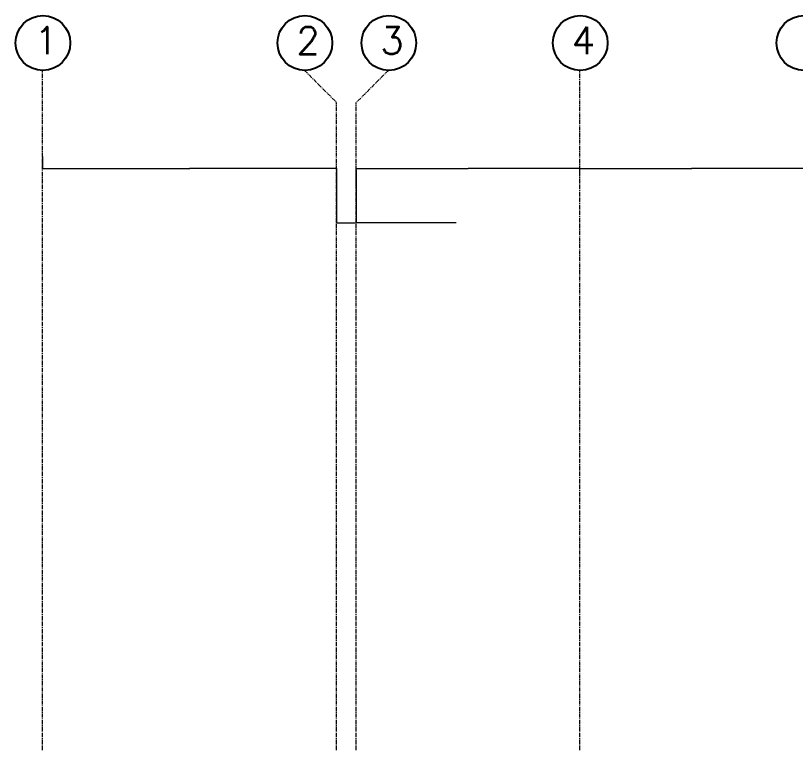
# Model space of a CAD drawing. Header units: inches. Extents: x 719368 to 6315912, y -2624014 to 446967.
# Drawn here: x 5446266 to 5460615, y -1977260 to -1963872 of the extents above; entities that cross this region are included whole.
import ezdxf

# ---------------------------------------------------------------- set-up
doc = ezdxf.new("R2010")
doc.units = ezdxf.units.IN
doc.header["$LTSCALE"] = 20
doc.header["$MEASUREMENT"] = 0
doc.header["$PDMODE"] = 3
doc.linetypes.add('CENTER', pattern=[2, 1.25, -0.25, 0.25, -0.25])
doc.layers.get('Defpoints').update_dxf_attribs({"lineweight": 25})
doc.layers.add('DIM', color=7, linetype='Continuous', lineweight=13)
doc.layers.add('GRID', color=202, linetype='CENTER', lineweight=5)
doc.layers.add('grid text', color=140, linetype='Continuous')
doc.styles.add('Tabrej', font='romans.shx')
doc.dimstyles.new('DIM', dxfattribs={"dimtxt": 0.8, "dimasz": 0.4, "dimexe": 0.18, "dimexo": 0.0625, "dimgap": 0.1, "dimtad": 0, "dimdec": 3, "dimzin": 0, "dimdsep": 46, "dimtxsty": 'Tabrej', "dimcen": 0, "dimclrd": 251, "dimclre": 256, "dimclrt": 7, "dimadec": 0, "dimazin": 0, "dimtfac": 1, "dimtdec": 3, "dimtofl": 0, "dimtmove": 0, "dimatfit": 3, "dimfxl": 1, "dimtolj": 1, "dimtzin": 0, "dimlwd": -1, "dimlwe": -1, "dimarcsym": 0})

# ---------------------------------------------------------------- blocks, each defined once
blk = doc.blocks.new('*D747')
at = {"layer": 'Defpoints', "color": 0, "transparency": 16777216}
for p in [(5446762.550100233, -1966464.600725522), (5452172.450391676, -1966687.13788735), (5452172.450391676, -1966687.13788735)]:
    blk.add_point(p, dxfattribs=at)
at = {"layer": 'DIM', "transparency": 16777216}
for p, q in [((5446762.550100233, -1966464.663225522), (5446762.550100233, -1966687.31788735)), ((5452172.450391676, -1966687.07538735), (5452172.450391676, -1966686.95788735))]:
    blk.add_line(p, q, dxfattribs=at)
at = {"layer": 'DIM', "color": 251, "transparency": 16777216}
for p, q in [((5446763.050100233, -1966687.13788735), (5449465.685960241, -1966687.13788735)), ((5452171.950391676, -1966687.13788735), (5449469.314531669, -1966687.13788735))]:
    blk.add_line(p, q, dxfattribs=at)
for points in [[(5446763.050100233, -1966687.054554016), (5446763.050100233, -1966687.221220683), (5446762.550100233, -1966687.13788735)], [(5452171.950391676, -1966687.054554016), (5452171.950391676, -1966687.221220683), (5452172.450391676, -1966687.13788735)]]:
    blk.add_solid(points, dxfattribs=at)
at = {"layer": 'DIM', "color": 7, "transparency": 16777216, "insert": (5449467.500245955, -1966687.13788735), "char_height": 0.5, "attachment_point": 5, "style": 'Tabrej'}
blk.add_mtext('\\A1;5409.900', dxfattribs=at)
blk = doc.blocks.new('*D748')
at = {"layer": 'Defpoints', "color": 0, "transparency": 16777216}
for p in [(5456649.950391676, -1966687.13788735), (5456649.950391676, -1966791.008742204), (5452534.950446989, -1967015.303915372)]:
    blk.add_point(p, dxfattribs=at)
at = {"layer": 'DIM', "transparency": 16777216}
for p, q in [((5452534.950446989, -1967015.241415372), (5452534.950446989, -1966686.95788735)), ((5456649.950391676, -1966790.946242204), (5456649.950391676, -1966686.95788735))]:
    blk.add_line(p, q, dxfattribs=at)
at = {"layer": 'DIM', "color": 251, "transparency": 16777216}
for p, q in [((5452535.450446989, -1966687.13788735), (5454590.636133619, -1966687.13788735)), ((5456649.450391676, -1966687.13788735), (5454594.264705047, -1966687.13788735))]:
    blk.add_line(p, q, dxfattribs=at)
for points in [[(5452535.450446989, -1966687.054554016), (5452535.450446989, -1966687.221220683), (5452534.950446989, -1966687.13788735)], [(5456649.450391676, -1966687.054554016), (5456649.450391676, -1966687.221220683), (5456649.950391676, -1966687.13788735)]]:
    blk.add_solid(points, dxfattribs=at)
at = {"layer": 'DIM', "color": 7, "transparency": 16777216, "insert": (5454592.450419333, -1966687.13788735), "char_height": 0.5, "attachment_point": 5, "style": 'Tabrej'}
blk.add_mtext('\\A1;4115.000', dxfattribs=at)
blk = doc.blocks.new('*D749')
at = {"layer": 'Defpoints', "color": 0, "transparency": 16777216}
for p in [(5460764.950390723, -1966523.387291303), (5460764.950390723, -1966687.13788735), (5456649.950391676, -1966791.008742204)]:
    blk.add_point(p, dxfattribs=at)
at = {"layer": 'DIM', "transparency": 16777216}
for p, q in [((5460764.950390723, -1966523.449791303), (5460764.950390723, -1966687.31788735)), ((5456649.950391676, -1966790.946242204), (5456649.950391676, -1966686.95788735))]:
    blk.add_line(p, q, dxfattribs=at)
at = {"layer": 'DIM', "color": 251, "transparency": 16777216}
for p, q in [((5456650.450391676, -1966687.13788735), (5458705.636105485, -1966687.13788735)), ((5460764.450390723, -1966687.13788735), (5458709.264676914, -1966687.13788735))]:
    blk.add_line(p, q, dxfattribs=at)
for points in [[(5456650.450391676, -1966687.054554016), (5456650.450391676, -1966687.221220683), (5456649.950391676, -1966687.13788735)], [(5460764.450390723, -1966687.054554016), (5460764.450390723, -1966687.221220683), (5460764.950390723, -1966687.13788735)]]:
    blk.add_solid(points, dxfattribs=at)
at = {"layer": 'DIM', "color": 7, "transparency": 16777216, "insert": (5458707.450391199, -1966687.13788735), "char_height": 0.5, "attachment_point": 5, "style": 'Tabrej'}
blk.add_mtext('\\A1;4115.000', dxfattribs=at)
blk = doc.blocks.new('*D773')
at = {"layer": 'Defpoints', "color": 0, "transparency": 16777216}
for p in [(5452172.450391676, -1966687.13788735), (5452534.950446989, -1966707.13788735), (5452534.950446989, -1967686.683720937)]:
    blk.add_point(p, dxfattribs=at)
at = {"layer": 'DIM', "transparency": 16777216}
for p, q in [((5452172.450391676, -1966687.20038735), (5452172.450391676, -1967686.863720937)), ((5452534.950446989, -1966707.20038735), (5452534.950446989, -1967686.863720937))]:
    blk.add_line(p, q, dxfattribs=at)
at = {"layer": 'DIM', "color": 251, "transparency": 16777216}
for p, q in [((5452172.950391676, -1967686.683720937), (5452534.450446989, -1967686.683720937)), ((5454370.930465124, -1967686.683720937), (5452534.950446989, -1967686.683720937))]:
    blk.add_line(p, q, dxfattribs=at)
for points in [[(5452172.950391676, -1967686.600387604), (5452172.950391676, -1967686.76705427), (5452172.450391676, -1967686.683720937)], [(5452534.450446989, -1967686.600387604), (5452534.450446989, -1967686.76705427), (5452534.950446989, -1967686.683720937)]]:
    blk.add_solid(points, dxfattribs=at)
at = {"layer": 'DIM', "color": 7, "transparency": 16777216, "insert": (5454372.5066556, -1967686.683720937), "char_height": 0.5, "attachment_point": 5, "style": 'Tabrej'}
blk.add_mtext('\\A1;362.500', dxfattribs=at)

msp = doc.modelspace()

# ---------------------------------------------------------------- linework, layer by layer
at = {"layer": 'GRID', "ltscale": 3}
for p, q in [((5446762.550100233, -1987946.146256795), (5446762.550100233, -1964879.520871988)), ((5451581.147052672, -1964879.556054941), (5452172.450391676, -1965470.859393468)), ((5453126.253729727, -1964879.556054941), (5452534.950390723, -1965470.859393468)), ((5456649.950391676, -1987946.146256795), (5456649.950391676, -1964879.520871988)), ((5452172.450391676, -1987946.146256795), (5452172.450391676, -1965470.859393468)), ((5452534.950446989, -1987946.146256795), (5452534.950446989, -1965470.859338155))]:
    msp.add_line(p, q, dxfattribs=at)
at = {"layer": 'grid text'}
for centre in [(5446769.358446028, -1964375.960502019), (5451588.814073469, -1964376.008026948), (5453133.920750525, -1964376.008026948), (5456656.758736517, -1964375.960502019), (5460771.758736517, -1964375.960502019)]:
    msp.add_circle(centre, 503.6063937004656, dxfattribs=at)

# ---------------------------------------------------------------- texts
at = {"layer": 'grid text', "char_height": 500, "attachment_point": 1, "style": 'Tabrej'}
for s, insert in [('1', (5446613.283569243, -1964079.679111829)), ('2', (5451432.739197638, -1964079.726636758)), ('3', (5452977.845874693, -1964079.726636758)), ('4', (5456500.683861639, -1964079.679111829))]:
    msp.add_mtext_dynamic_manual_height_columns(s, width=0.5, gutter_width=23.99999999999999, heights=[0], dxfattribs=dict(at, insert=insert))

# ---------------------------------------------------------------- dimensions: what is measured, and where the dimension line sits
at = {"layer": 'DIM'}
for base, p1, p2, picture, middle in [((5452172.450391676, -1966687.13788735), (5446762.550100233, -1966464.600725522), (5452172.450391676, -1966687.13788735), '*D747', (5449467.500245955, -1966687.13788735)), ((5460764.950390723, -1966687.13788735), (5456649.950391676, -1966791.008742204), (5460764.950390723, -1966523.387291303), '*D749', (5458707.450391199, -1966687.13788735)), ((5456649.950391676, -1966687.13788735), (5452534.950446989, -1967015.303915372), (5456649.950391676, -1966791.008742204), '*D748', (5454592.450419333, -1966687.13788735))]:
    dim = msp.add_linear_dim(base=base, p1=p1, p2=p2, dimstyle='DIM', override={"dimtxt": 0.5, "dimasz": 0.5, "dimtmove": 1, "dimarcsym": 1}, dxfattribs=at)
    dim.commit()
    dim.dimension.update_dxf_attribs({"geometry": picture, "text_midpoint": middle})
dim = msp.add_linear_dim(base=(5452534.950446989, -1967686.683720937), p1=(5452172.450391676, -1966687.13788735), p2=(5452534.950446989, -1966707.13788735), dimstyle='DIM', override={"dimtxt": 0.5, "dimasz": 0.5, "dimtmove": 1, "dimarcsym": 1}, dxfattribs=at)
dim.commit()
dim.dimension.update_dxf_attribs({"geometry": '*D773', "text_midpoint": (5454372.5066556, -1967686.683720937), "dimtype": 160})

doc.saveas('drawing.dxf')
